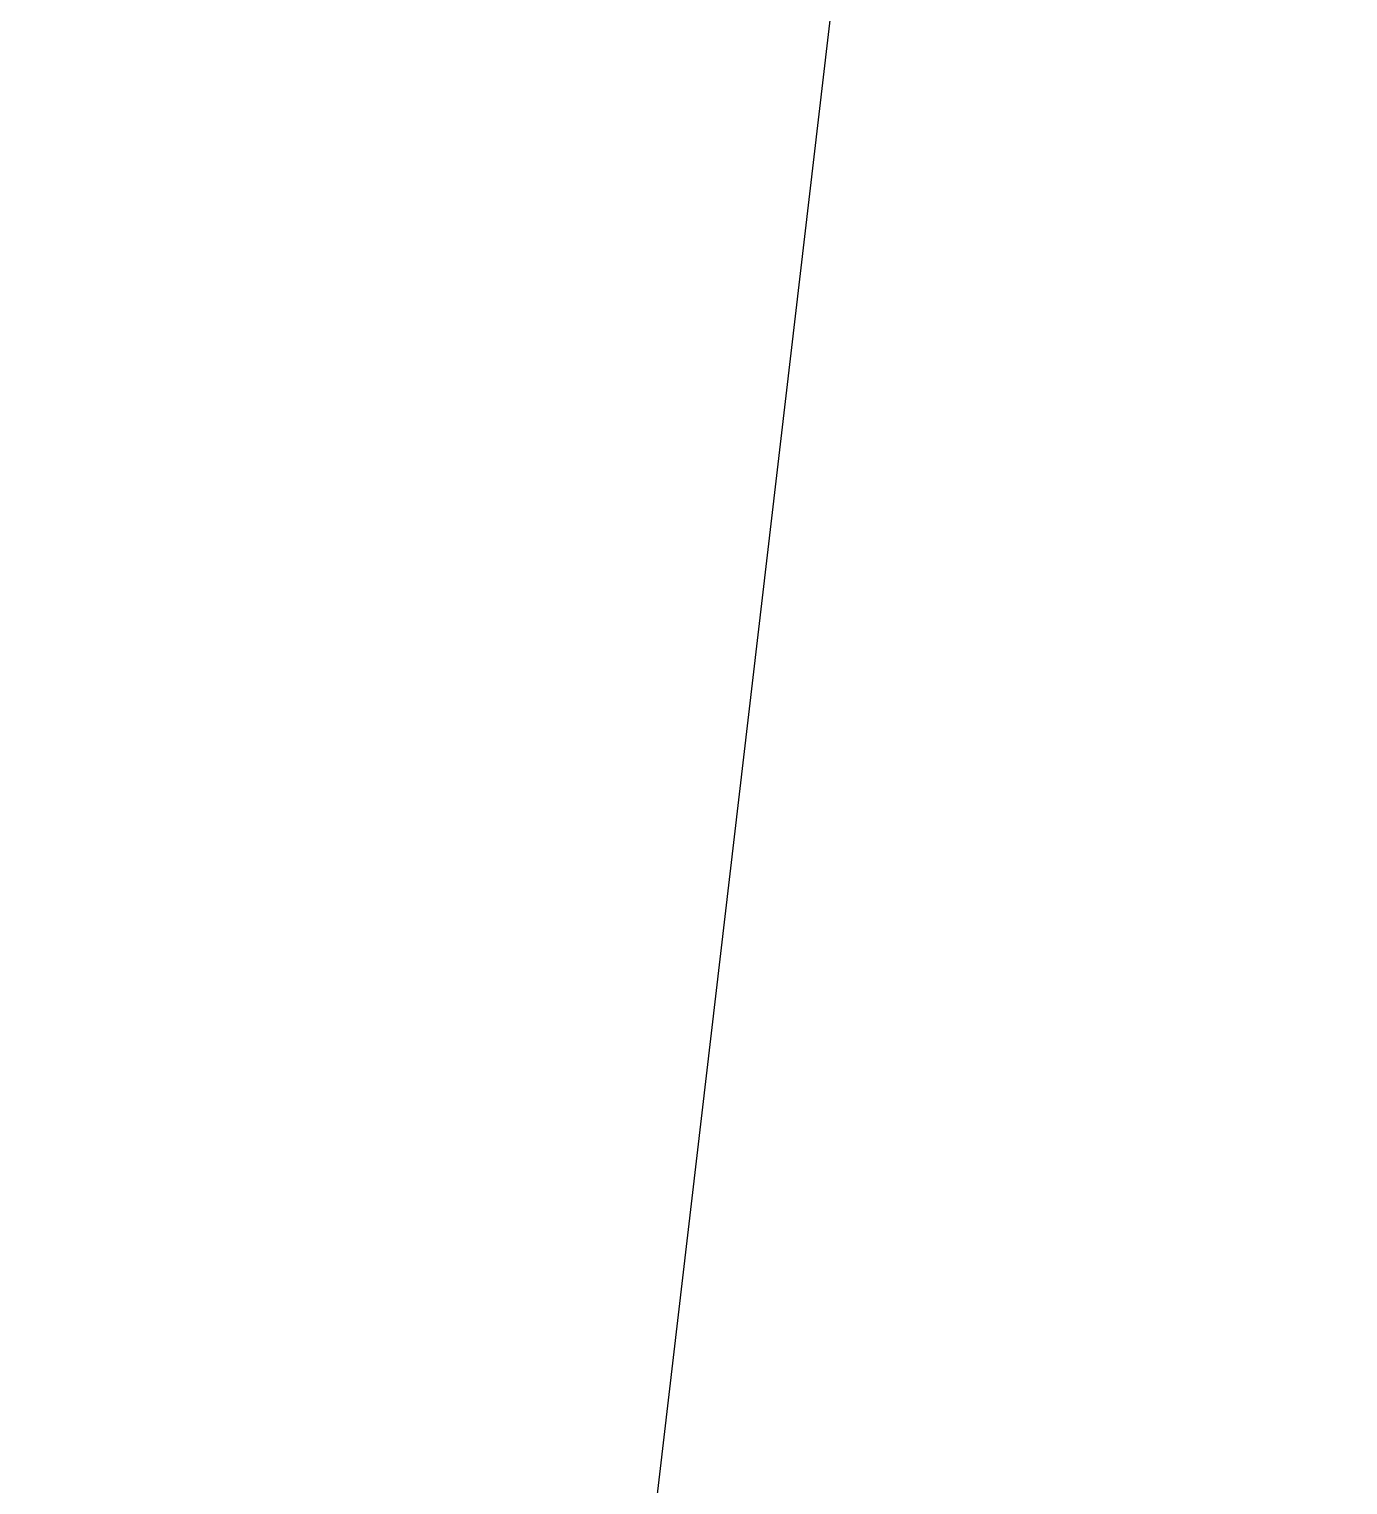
# Model space of a CAD drawing. Header units: millimetres. Extents: x 0 to 1818, y -1116 to 847.
# Drawn here: x 225.009 to 225.478, y 478.31 to 478.829 of the extents above; entities that cross this region are included whole.
import ezdxf

# ---------------------------------------------------------------- set-up
doc = ezdxf.new("R2010")
doc.units = ezdxf.units.MM
doc.layers.add('Blocks', color=7, linetype='Continuous')
doc.layers.add('Blocks$Inner', color=7, linetype='Continuous', lineweight=25, true_color=0x007f00)

# ---------------------------------------------------------------- blocks, each defined once
blk = doc.blocks.new('Series 7 3217 Office Chair Front')
at = {"layer": 'Blocks$Inner'}
blk.add_lwpolyline([(385.5565, 444.94903), (248.93946, 432.75712), (242.73982, 433.19521), (237.5725, 435.19645), (233.11552, 438.63829), (229.22868, 443.61766), (225.88253, 450.49541), (224.04034, 458.02924), (223.71597, 463.67153), (224.118, 468.80176), (225.40143, 479.74912)], dxfattribs=at)
blk.add_open_spline([(192.44053, 525.02842), (193.48579, 525.18277), (196.34411, 525.28825), (202.29659, 524.61046), (209.58244, 522.93866), (216.9167, 520.42665), (223.5943, 518.0452), (228.9929, 516.18403), (234.70347, 514.30793), (240.60227, 512.38271), (246.81575, 510.36109), (253.57289, 508.20535), (260.77004, 505.84168), (270.91901, 502.17966), (284.30763, 496.71054), (298.42862, 490.7692), (309.85195, 486.25127), (318.74242, 483.1309), (327.80593, 480.45725), (336.9553, 478.12148), (346.28436, 476.05836), (355.80418, 474.31047), (365.35975, 472.94731), (378.15159, 471.57459), (392.14983, 470.62619), (402.87595, 470.33407), (407.02131, 470.26688)], degree=3, knots=[0, 0, 0, 0, 0.0384615, 0.0769231, 0.1153846, 0.1538462, 0.1730769, 0.1923077, 0.2115385, 0.2307692, 0.25, 0.2692308, 0.2884615, 0.3076923, 0.3461538, 0.3846154, 0.4038462, 0.4230769, 0.4423077, 0.4615385, 0.4807692, 0.5, 0.5192308, 0.5384615, 0.5769231, 0.601105, 0.601105, 0.601105, 0.601105], dxfattribs=at)

msp = doc.modelspace()

# ---------------------------------------------------------------- block references
at = {"layer": 'Blocks'}
msp.add_blockref('Series 7 3217 Office Chair Front', (0, 0), dxfattribs=at)

doc.saveas('drawing.dxf')
